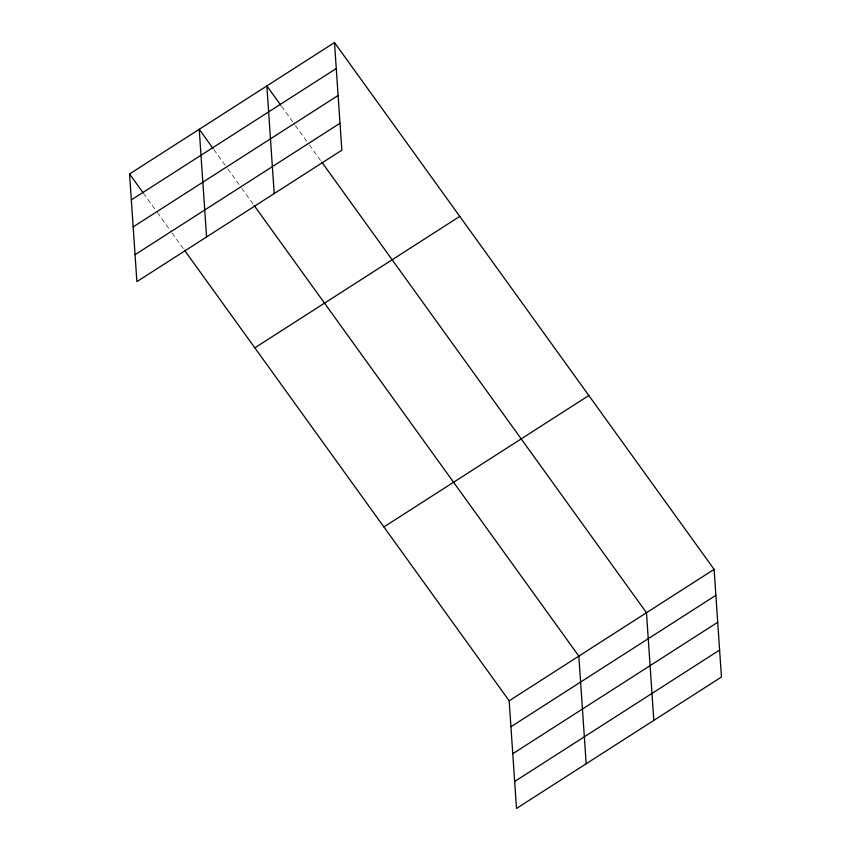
<?xml version="1.0" encoding="UTF-8"?>
<svg xmlns="http://www.w3.org/2000/svg" width="851" height="851" viewBox="0 0 851 851"><rect width="100%" height="100%" fill="white"/><g stroke="black" fill="none" stroke-linecap="round" stroke-linejoin="round"><path stroke-width="0.64" stroke-dasharray="4.25 3.19" d="M281.564 106.311L294.701 124.554M295.478 125.629L308.626 143.872M309.402 144.947L320.997 161.041M213.931 149.68L227.068 167.924M227.845 168.998L240.993 187.241M241.769 188.316L253.364 204.41M143.468 193.294L156.616 211.537M157.392 212.612L171.306 231.929M172.083 233.004L183.678 249.098"/><path stroke-width="1.28" d="M334.496 42.55L341.836 150.201L136.894 281.638L129.554 173.976L334.496 42.55L714.106 569.362L721.446 677.024L516.504 808.45L509.164 700.798L184.454 250.173M131.32 199.942L336.273 68.505M133.16 226.898L338.102 95.472M135.054 254.683L340.006 123.246M254.821 347.825L459.774 216.399M383.886 526.95L588.839 395.513M509.164 700.798L714.106 569.362M510.93 726.754L715.882 595.317M512.77 753.709L717.712 622.283M514.664 781.495L719.606 650.058M280.787 105.237L266.863 85.919L274.203 193.581M321.774 162.115L646.473 612.731L653.813 720.393M213.154 148.606L199.23 129.299L206.57 236.95M254.141 205.485L578.84 656.11L586.179 763.762M129.554 173.976L142.702 192.22"/></g></svg>
